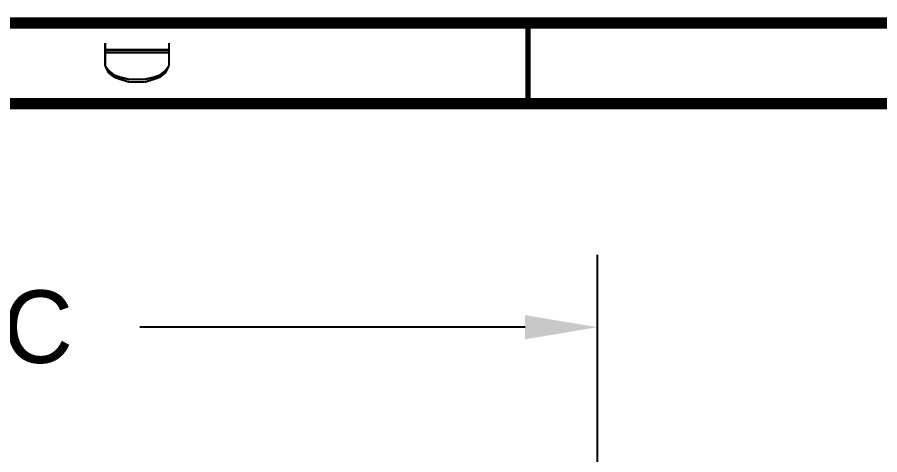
# Model space of a CAD drawing. Extents: x 0.1 to 11.6, y 0.3 to 16.2.
# Drawn here: x 6.582 to 8.724, y 15.148 to 16.234 of the extents above; entities that cross this region are included whole.
import ezdxf

# ---------------------------------------------------------------- set-up
doc = ezdxf.new("R2010")
doc.units = 0
doc.header["$MEASUREMENT"] = 0
doc.dimstyles.get("Standard").update_dxf_attribs({"dimtxt": 0.18, "dimasz": 0.18, "dimexe": 0.18, "dimexo": 0.0625, "dimgap": 0.09, "dimtad": 0, "dimtih": 1, "dimtoh": 1, "dimdec": 4, "dimzin": 0, "dimdsep": 46, "dimtxsty": 'Standard', "dimcen": 0.09, "dimadec": 0, "dimazin": 0, "dimtfac": 1, "dimtdec": 4, "dimtofl": 0, "dimtmove": 0, "dimatfit": 3, "dimfxl": 1, "dimtolj": 1, "dimtzin": 0, "dimarcsym": 0})

# ---------------------------------------------------------------- blocks, each defined once
blk = doc.blocks.new('*D2')
at = {"color": 0, "linetype": 'Continuous', "lineweight": -2, "transparency": 16777216}
for p, q in [((4.9083, 14.0758), (4.9083, 15.6449)), ((8.0233, 15.0142), (8.0233, 15.6449)), ((5.0883, 15.4649), (6.0458, 15.4649)), ((7.8433, 15.4649), (6.8858, 15.4649))]:
    blk.add_line(p, q, dxfattribs=at)
at = {"color": 0, "linetype": 'Continuous', "transparency": 16777216}
for points in [[(5.0883, 15.4949), (5.0883, 15.4349), (4.9083, 15.4649)], [(7.8433, 15.4949), (7.8433, 15.4349), (8.0233, 15.4649)]]:
    blk.add_solid(points, dxfattribs=at)
at = {"layer": 'Defpoints', "color": 0, "linetype": 'Continuous', "transparency": 16777216}
for p in [(8.0233, 15.4649), (8.0233, 14.9517), (4.9083, 14.0133)]:
    blk.add_point(p, dxfattribs=at)
at = {"color": 0, "linetype": 'Continuous', "transparency": 16777216, "insert": (6.4658, 15.4649), "char_height": 0.18, "attachment_point": 5}
blk.add_mtext('\\A1;varC', dxfattribs=at)

msp = doc.modelspace()

# ---------------------------------------------------------------- linework, layer by layer
at = {"color": 0}
for points, const_width in [([(0.155, 16.22), (11.57, 16.22)], 0.02833), ([(7.84999, 16.02), (7.84999, 16.22)], 0.01333), ([(6.80003, 16.1133), (6.80003, 16.17)], 0.00521), ([(6.95833, 16.1533), (6.80003, 16.1533)], 0.00521), ([(6.95833, 16.17), (6.95833, 16.1133)], 0.00521), ([(6.95833, 16.1467), (6.80003, 16.1467)], 0.00521), ([(6.80832, 16.0967), (6.80003, 16.1133)], 0.00521), ([(6.80832, 16.1017), (6.80003, 16.1133)], 0.00521), ([(6.95833, 16.1133), (6.94997, 16.0967)], 0.00521), ([(6.95833, 16.1133), (6.94997, 16.1017)], 0.00521), ([(6.82335, 16.09), (6.80832, 16.1017)], 0.00521), ([(6.82335, 16.085), (6.80832, 16.0967)], 0.00521), ([(6.83832, 16.085), (6.82335, 16.09)], 0.00521), ([(6.935, 16.09), (6.91997, 16.085)], 0.00521), ([(6.94997, 16.1017), (6.935, 16.09)], 0.00521), ([(6.94997, 16.0967), (6.935, 16.085)], 0.00521), ([(6.83832, 16.08), (6.82335, 16.085)], 0.00521), ([(6.86003, 16.08), (6.83832, 16.085)], 0.00521), ([(6.86003, 16.0733), (6.83832, 16.08)], 0.00521), ([(6.89833, 16.08), (6.86003, 16.08)], 0.00521), ([(6.89833, 16.0733), (6.86003, 16.0733)], 0.00521), ([(6.91997, 16.085), (6.89833, 16.08)], 0.00521), ([(6.91997, 16.08), (6.89833, 16.0733)], 0.00521), ([(6.935, 16.085), (6.91997, 16.08)], 0.00521), ([(0.39833, 16.02), (11.315, 16.02)], 0.02833)]:
    msp.add_lwpolyline(points, dxfattribs=dict(at, const_width=const_width))
at = {"color": 0, "const_width": 0.00521}
msp.add_lwpolyline([(0.155, 16.22), (11.57, 16.22), (11.57, 0.31), (0.155, 0.31), (0.155, 16.22)], close=True, dxfattribs=at)

# ---------------------------------------------------------------- dimensions: what is measured, and where the dimension line sits
at = {"linetype": 'Continuous'}
dim = msp.add_linear_dim(base=(8.02333, 15.46495), p1=(4.90831, 14.0133), p2=(8.02333, 14.9517), text='varC', dimstyle='Standard', dxfattribs=at)
dim.commit()
dim.dimension.update_dxf_attribs({"geometry": '*D2', "text_midpoint": (6.46582, 15.46495)})

doc.saveas('drawing.dxf')
